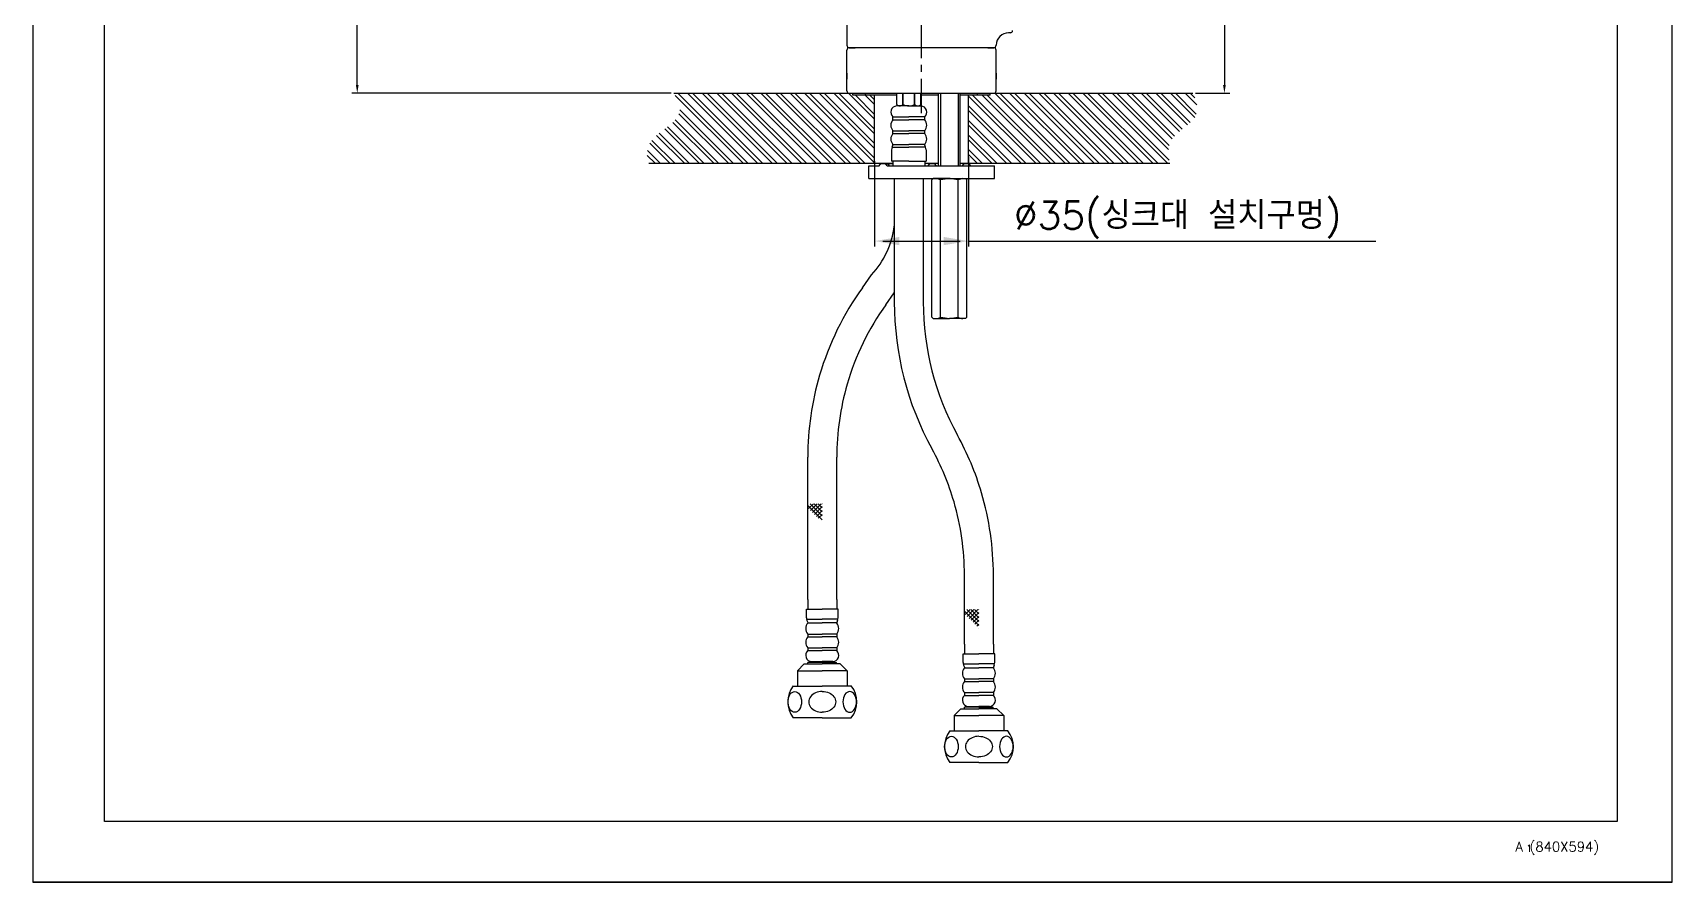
# Model space of a CAD drawing. Extents: x 1434 to 2028, y 0 to 840.
# Drawn here: x 1434 to 2028, y 0 to 308 of the extents above; entities that cross this region are included whole.
import ezdxf

# ---------------------------------------------------------------- set-up
doc = ezdxf.new("R2010")
doc.units = 0
doc.header["$LTSCALE"] = 10
doc.header["$MEASUREMENT"] = 0
doc.linetypes.add('CENTER', pattern=[2, 1.25, -0.25, 0.25, -0.25])
doc.layers.get('0').update_dxf_attribs({"color": 2, "linetype": 'CONTINUOUS'})
for name, color, linetype in [('CL', 1, 'CENTER'), ('D', 2, 'CONTINUOUS'), ('DWG', 7, 'CONTINUOUS'), ('TXT', 5, 'CONTINUOUS')]:
    doc.layers.add(name, color=color, linetype=linetype)
doc.styles.add('GHS', font='romans', dxfattribs={"bigfont": 'ghs'})

# ---------------------------------------------------------------- blocks, each defined once
blk = doc.blocks.new('BORDER')
for p, q in [((1, 1), (0, 1)), ((0, 1), (0, 0)), ((1, 0), (1, 1)), ((0, 0), (1, 0))]:
    blk.add_line(p, q)

msp = doc.modelspace()

# ---------------------------------------------------------------- linework, layer by layer
for p, q in [((1865.75, 615.74), (1865.75, 288.9)), ((1551.56, 288.9), (1551.56, 378.3)), ((1728.95, 293.15), (1728.95, 291.02)), ((1783.05, 293.15), (1783.05, 291.02)), ((1636.55, 285.9), (1549.56, 285.9)), ((1665.3, 285.9), (1600.81, 285.9)), ((1667.7, 285.9), (1693.1, 260.5)), ((1671.23, 285.9), (1696.63, 260.5)), ((1673, 285.9), (1698.4, 260.5)), ((1676.54, 285.9), (1701.94, 260.5)), ((1678.3, 285.9), (1703.7, 260.5)), ((1681.84, 285.9), (1707.24, 260.5)), ((1683.61, 285.9), (1709.01, 260.5)), ((1687.14, 285.9), (1712.54, 260.5)), ((1688.91, 285.9), (1714.31, 260.5)), ((1692.45, 285.9), (1717.85, 260.5)), ((1694.21, 285.9), (1719.61, 260.5)), ((1697.75, 285.9), (1723.15, 260.5)), ((1699.52, 285.9), (1724.92, 260.5)), ((1703.05, 285.9), (1728.45, 260.5)), ((1704.82, 285.9), (1730.22, 260.5)), ((1708.36, 285.9), (1733.76, 260.5)), ((1710.12, 285.9), (1735.52, 260.5)), ((1713.66, 285.9), (1739.06, 260.5)), ((1715.43, 285.9), (1739, 262.32)), ((1718.96, 285.9), (1739, 265.86)), ((1720.73, 285.9), (1739, 267.63)), ((1724.27, 285.9), (1739, 271.16)), ((1726.03, 285.9), (1739, 272.93)), ((1729.57, 285.9), (1739, 276.47)), ((1732.04, 285.2), (1739, 278.23)), ((1735.57, 285.2), (1739, 281.77)), ((1737.34, 285.2), (1739, 283.54)), ((1762.9, 285.9), (1762.9, 259.62)), ((1769.3, 285.9), (1769.3, 259.62)), ((1774.46, 285.2), (1799.16, 260.5)), ((1778, 285.2), (1802.7, 260.5)), ((1779.77, 285.2), (1804.47, 260.5)), ((1782.6, 285.9), (1808, 260.5)), ((1784.37, 285.9), (1809.77, 260.5)), ((1787.91, 285.9), (1813.31, 260.5)), ((1789.67, 285.9), (1815.07, 260.5)), ((1793.21, 285.9), (1818.61, 260.5)), ((1794.98, 285.9), (1820.38, 260.5)), ((1798.51, 285.9), (1823.91, 260.5)), ((1800.28, 285.9), (1825.68, 260.5)), ((1803.82, 285.9), (1829.22, 260.5)), ((1805.58, 285.9), (1830.98, 260.5)), ((1809.12, 285.9), (1834.52, 260.5)), ((1810.89, 285.9), (1836.29, 260.5)), ((1814.42, 285.9), (1839.82, 260.5)), ((1816.19, 285.9), (1841.59, 260.5)), ((1819.73, 285.9), (1845.13, 260.5)), ((1821.49, 285.9), (1845.71, 261.68)), ((1825.03, 285.9), (1845.45, 265.48)), ((1826.8, 285.9), (1845.71, 266.99)), ((1830.33, 285.9), (1846.83, 269.4)), ((1832.1, 285.9), (1847.63, 270.37)), ((1835.64, 285.9), (1849.46, 272.07)), ((1837.4, 285.9), (1850.44, 272.86)), ((1840.94, 285.9), (1852.4, 274.44)), ((1842.71, 285.9), (1853.34, 275.27)), ((1846.24, 285.9), (1854.98, 277.16)), ((1848.01, 285.9), (1855.56, 278.35)), ((1851.55, 285.9), (1855.71, 281.73)), ((1853.31, 285.9), (1854.98, 284.23)), ((1855.26, 285.9), (1867.75, 285.9)), ((1666.79, 285.04), (1691.33, 260.5)), ((1668.4, 279.89), (1687.79, 260.5)), ((1773, 284.89), (1797.4, 260.5)), ((1773, 281.36), (1793.86, 260.5)), ((1773, 279.59), (1792.09, 260.5)), ((1663.97, 273.71), (1677.19, 260.5)), ((1665.89, 275.33), (1680.72, 260.5)), ((1666.77, 276.23), (1682.49, 260.5)), ((1668.13, 278.4), (1686.03, 260.5)), ((1773, 276.05), (1788.56, 260.5)), ((1773, 274.29), (1786.79, 260.5)), ((1657.56, 267.75), (1664.81, 260.5)), ((1658.28, 268.81), (1666.58, 260.5)), ((1660.02, 270.59), (1670.12, 260.5)), ((1660.98, 271.4), (1671.88, 260.5)), ((1662.98, 272.95), (1675.42, 260.5)), ((1773, 270.75), (1783.25, 260.5)), ((1773, 268.98), (1781.49, 260.5)), ((1656.65, 263.36), (1659.51, 260.5)), ((1656.69, 265.09), (1661.28, 260.5)), ((1773, 265.45), (1777.95, 260.5)), ((1773, 263.68), (1776.18, 260.5)), ((1773, 262.68), (1773, 230.32)), ((1739, 261.32), (1739, 230.32)), ((1742, 232.32), (1770, 232.32)), ((1773, 232.32), (1920.6, 232.32)), ((2028, 0), (1434, 0)), ((1434, 0), (2028, 0)), ((1434, 0), (2028, 0)), ((2028, 0), (1434, 0)), ((1434, 0), (2028, 0)), ((1434, 0), (2028, 0))]:
    msp.add_line(p, q)
at = {"color": 2}
for p, q in [((1715.08, 135.4), (1716.84, 137.15)), ((1715.67, 137.15), (1720.04, 132.78)), ((1715.79, 134.69), (1718.25, 137.15)), ((1716.5, 133.99), (1719.66, 137.15)), ((1717.09, 137.15), (1720.04, 134.2)), ((1718.5, 137.15), (1720.04, 135.61)), ((1719.92, 137.15), (1720.04, 137.02)), ((1714.97, 136.44), (1720.04, 131.37)), ((1717.21, 133.28), (1720.04, 136.12)), ((1717.91, 132.57), (1720.04, 134.7)), ((1718.62, 131.86), (1720.04, 133.29)), ((1771.72, 98.08), (1776.8, 93)), ((1771.84, 97.04), (1773.59, 98.79)), ((1772.43, 98.79), (1776.8, 94.42)), ((1772.55, 96.33), (1775, 98.79)), ((1773.25, 95.62), (1776.42, 98.79)), ((1773.84, 98.79), (1776.8, 95.83)), ((1773.96, 94.92), (1776.8, 97.75)), ((1774.67, 94.21), (1776.8, 96.34)), ((1775.26, 98.79), (1776.8, 97.25)), ((1776.67, 98.79), (1776.8, 98.66)), ((1775.37, 93.5), (1776.8, 94.92)), ((1776.08, 92.79), (1776.8, 93.51)), ((1776.79, 92.09), (1776.8, 92.1))]:
    msp.add_line(p, q, dxfattribs=at)
for points in [[(1551.06, 288.9), (1552.06, 288.9), (1551.56, 285.9)], [(1865.25, 288.9), (1866.25, 288.9), (1865.75, 285.9)], [(1748, 233.82), (1748, 230.82), (1739, 232.32)], [(1764, 233.82), (1764, 230.82), (1773, 232.32)]]:
    msp.add_solid(points)
at = {"layer": 'CL'}
msp.add_line((1756, 278.66), (1756, 519.66), dxfattribs=at)
at = {"layer": 'D', "color": 7}
for p, q in [((1745.65, 276.3), (1745.65, 277.3)), ((1757.15, 276.3), (1757.15, 277.3)), ((1745.65, 271.3), (1745.65, 272.3)), ((1745.65, 267.09), (1745.65, 267.3)), ((1757.15, 271.3), (1757.15, 272.3)), ((1757.15, 267.09), (1757.15, 267.3)), ((1745.35, 266.36), (1745.65, 267.09)), ((1757.46, 266.36), (1757.15, 267.09)), ((1714.51, 94.87), (1714.81, 94.14)), ((1714.81, 94.14), (1714.81, 93.93)), ((1714.81, 89.93), (1714.81, 88.93)), ((1725.58, 94.87), (1725.28, 94.14)), ((1725.28, 94.14), (1725.28, 93.93)), ((1725.28, 89.93), (1725.28, 88.93)), ((1771.26, 78.64), (1771.57, 77.91)), ((1771.57, 77.91), (1771.57, 77.71)), ((1782.33, 78.64), (1782.03, 77.91)), ((1782.03, 77.91), (1782.03, 77.71)), ((1771.57, 73.71), (1771.57, 72.71)), ((1782.03, 73.71), (1782.03, 72.71))]:
    msp.add_line(p, q, dxfattribs=at)
for centre, radius, start, end in [((1716.81, 95.84), 2.5, 180, 202.77012), ((1723.28, 95.84), 2.5, 337.22988, 0), ((1717.1, 91.93), 3.04, 138.88791, 221.11209), ((1722.98, 91.93), 3.04, 318.88791, 41.11209), ((1773.86, 75.71), 3.04, 138.88791, 221.11209), ((1773.57, 79.61), 2.5, 180, 202.77012), ((1779.74, 75.71), 3.04, 318.88791, 41.11209), ((1780.03, 79.61), 2.5, 337.22988, 0)]:
    msp.add_arc(centre, radius, start, end, dxfattribs=at)
at = {"layer": 'DWG'}
for p, q in [((1788.2, 307.8), (1787.56, 307.8)), ((1728.95, 286.8), (1728.95, 301.5)), ((1732, 302.4), (1729.84, 302.4)), ((1729.85, 302.4), (1732, 302.4)), ((1780, 302.4), (1732, 302.4)), ((1780, 302.4), (1782.15, 302.4)), ((1782.16, 302.4), (1780, 302.4)), ((1783.05, 286.8), (1783.05, 301.5)), ((1666.3, 285.9), (1731.1, 285.9)), ((1729.85, 285.9), (1731, 285.9)), ((1731.1, 285.9), (1780.9, 285.9)), ((1731.1, 285.2), (1731.1, 285.9)), ((1747.03, 285.2), (1731.1, 285.2)), ((1735.7, 285.2), (1735.7, 285.9)), ((1739, 260.5), (1739, 285.2)), ((1749.18, 281.8), (1749.18, 285.9)), ((1749.37, 281.8), (1749.37, 285.9)), ((1753.43, 281.8), (1753.43, 285.9)), ((1753.62, 281.8), (1753.62, 285.9)), ((1762.15, 285.2), (1755.78, 285.2)), ((1762.15, 259.62), (1762.15, 285.9)), ((1770.05, 259.62), (1770.05, 285.9)), ((1780.9, 285.2), (1770.05, 285.2)), ((1773, 260.5), (1773, 285.2)), ((1776.3, 285.2), (1776.3, 285.9)), ((1780.9, 285.9), (1854.26, 285.9)), ((1780.9, 285.2), (1780.9, 285.9)), ((1781, 285.9), (1782.15, 285.9)), ((1751.4, 281.3), (1746.96, 281.3)), ((1749.18, 281.8), (1749.37, 281.8)), ((1751.4, 281.3), (1755.84, 281.3)), ((1753.62, 281.8), (1753.43, 281.8)), ((1745.65, 277.3), (1751.4, 277.3)), ((1745.65, 276.3), (1751.4, 276.3)), ((1757.15, 277.3), (1751.4, 277.3)), ((1757.15, 276.3), (1751.4, 276.3)), ((1745.65, 272.3), (1751.4, 272.3)), ((1745.65, 271.3), (1751.4, 271.3)), ((1745.65, 267.3), (1751.4, 267.3)), ((1757.15, 272.3), (1751.4, 272.3)), ((1757.15, 271.3), (1751.4, 271.3)), ((1757.15, 267.3), (1751.4, 267.3)), ((1745.15, 265.4), (1745.15, 261.3)), ((1745.35, 266.36), (1751.4, 266.36)), ((1757.46, 266.36), (1751.4, 266.36)), ((1757.65, 265.4), (1757.65, 261.3)), ((1657.21, 260.5), (1745.65, 260.5)), ((1736.91, 255.02), (1736.91, 259.62)), ((1736.91, 259.62), (1740.61, 259.62)), ((1740.61, 259.62), (1741.28, 260.42)), ((1741.28, 260.42), (1743.05, 260.42)), ((1741.99, 260.42), (1743.76, 260.42)), ((1743.61, 259.62), (1742.94, 260.42)), ((1743.61, 259.62), (1744.43, 259.62)), ((1743.61, 259.62), (1757.15, 259.62)), ((1744.43, 259.62), (1743.76, 260.42)), ((1743.82, 259.62), (1745.65, 259.62)), ((1744.07, 260.05), (1744.38, 260.42)), ((1744.38, 260.42), (1745.65, 260.42)), ((1751.4, 261.3), (1745.15, 261.3)), ((1751.4, 261.3), (1757.65, 261.3)), ((1757.15, 260.5), (1762.15, 260.5)), ((1757.15, 259.62), (1773.82, 259.62)), ((1757.15, 259.62), (1762.15, 259.62)), ((1758.4, 259.62), (1759.07, 260.42)), ((1758.4, 259.62), (1761.4, 259.62)), ((1759.07, 260.42), (1760.73, 260.42)), ((1761.4, 259.62), (1760.73, 260.42)), ((1770.05, 260.5), (1845.98, 260.5)), ((1770.05, 259.62), (1782.51, 259.62)), ((1770.82, 259.62), (1771.49, 260.42)), ((1771.49, 260.42), (1773.15, 260.42)), ((1773.82, 259.62), (1773.15, 260.42)), ((1782.51, 255.02), (1782.51, 259.62)), ((1736.91, 255.02), (1757.15, 255.02)), ((1746.15, 255.02), (1746.15, 210.21)), ((1756.65, 255.02), (1756.65, 210.21)), ((1757.15, 255.02), (1782.51, 255.02)), ((1757.15, 255.02), (1762.15, 255.02)), ((1759.76, 254.52), (1760.26, 255.02)), ((1759.76, 246.46), (1759.76, 254.52)), ((1766.11, 255.02), (1760.26, 255.02)), ((1762.93, 247.15), (1762.93, 254.52)), ((1766.11, 255.02), (1771.96, 255.02)), ((1769.28, 247.15), (1769.28, 254.52)), ((1772.46, 254.52), (1771.96, 255.02)), ((1772.46, 246.46), (1772.46, 254.52)), ((1759.76, 204.72), (1759.76, 246.46)), ((1762.93, 204.72), (1762.93, 247.15)), ((1769.28, 204.72), (1769.28, 247.15)), ((1772.46, 204.72), (1772.46, 246.46)), ((1734.58, 215.41), (1737.92, 220.07)), ((1743.1, 209.28), (1746.15, 213.53)), ((1760.26, 204.22), (1759.76, 204.72)), ((1760.26, 204.22), (1761.76, 204.22)), ((1761.76, 204.22), (1766.11, 204.22)), ((1770.46, 204.22), (1766.11, 204.22)), ((1771.96, 204.22), (1770.46, 204.22)), ((1771.96, 204.22), (1772.46, 204.72)), ((1714.79, 121.58), (1714.79, 153.98)), ((1725.29, 121.58), (1725.29, 153.98)), ((1714.79, 102.49), (1714.79, 127.55)), ((1725.29, 102.49), (1725.29, 127.55)), ((1771.55, 86.26), (1771.55, 111.32)), ((1782.05, 86.26), (1782.05, 111.32)), ((1714.79, 102.49), (1714.79, 98.93)), ((1725.29, 102.49), (1725.29, 98.93)), ((1714.31, 95.84), (1714.31, 98.93)), ((1714.31, 98.93), (1720.04, 98.93)), ((1714.36, 95.34), (1720.04, 95.34)), ((1725.78, 98.93), (1720.04, 98.93)), ((1725.73, 95.34), (1720.04, 95.34)), ((1725.78, 95.84), (1725.78, 98.93)), ((1714.81, 93.93), (1720.04, 93.93)), ((1714.81, 89.93), (1720.04, 89.93)), ((1725.28, 93.93), (1720.04, 93.93)), ((1725.28, 89.93), (1720.04, 89.93)), ((1714.81, 88.93), (1720.04, 88.93)), ((1714.81, 84.93), (1714.81, 83.93)), ((1714.81, 84.93), (1720.04, 84.93)), ((1714.81, 83.93), (1720.04, 83.93)), ((1725.28, 88.93), (1720.04, 88.93)), ((1725.28, 84.93), (1720.04, 84.93)), ((1725.28, 83.93), (1720.04, 83.93)), ((1725.28, 84.93), (1725.28, 83.93)), ((1771.55, 86.26), (1771.55, 82.7)), ((1782.05, 86.26), (1782.05, 82.7)), ((1713.54, 79.1), (1711.04, 76.6)), ((1713.54, 79.1), (1720.04, 79.1)), ((1714.84, 79.1), (1714.84, 79.6)), ((1720.04, 79.6), (1714.84, 79.6)), ((1716.21, 79.93), (1716.79, 79.93)), ((1716.79, 79.93), (1716.79, 79.6)), ((1716.79, 79.93), (1720.04, 79.93)), ((1723.29, 79.93), (1720.04, 79.93)), ((1720.04, 79.6), (1725.24, 79.6)), ((1726.54, 79.1), (1720.04, 79.1)), ((1723.88, 79.93), (1723.29, 79.93)), ((1723.29, 79.93), (1723.29, 79.6)), ((1725.24, 79.1), (1725.24, 79.6)), ((1726.54, 79.1), (1729.04, 76.6)), ((1771.07, 79.61), (1771.07, 82.7)), ((1771.07, 82.7), (1776.8, 82.7)), ((1771.11, 79.12), (1776.8, 79.12)), ((1771.57, 77.71), (1776.8, 77.71)), ((1782.53, 82.7), (1776.8, 82.7)), ((1782.48, 79.12), (1776.8, 79.12)), ((1782.03, 77.71), (1776.8, 77.71)), ((1782.53, 79.61), (1782.53, 82.7)), ((1711.04, 76.6), (1711.04, 71.1)), ((1711.04, 76.6), (1720.04, 76.6)), ((1729.04, 76.6), (1720.04, 76.6)), ((1729.04, 76.6), (1729.04, 71.1)), ((1771.57, 73.71), (1776.8, 73.71)), ((1771.57, 72.71), (1776.8, 72.71)), ((1782.03, 73.71), (1776.8, 73.71)), ((1782.03, 72.71), (1776.8, 72.71)), ((1709.54, 71.1), (1720.04, 71.1)), ((1714.44, 71.1), (1720.04, 71.1)), ((1725.64, 71.1), (1720.04, 71.1)), ((1730.54, 71.1), (1720.04, 71.1)), ((1771.57, 68.71), (1771.57, 67.71)), ((1771.57, 68.71), (1776.8, 68.71)), ((1771.57, 67.71), (1776.8, 67.71)), ((1782.03, 68.71), (1776.8, 68.71)), ((1782.03, 67.71), (1776.8, 67.71)), ((1782.03, 68.71), (1782.03, 67.71)), ((1720.04, 59.6), (1709.54, 59.6)), ((1720.04, 59.6), (1730.54, 59.6)), ((1770.3, 62.88), (1767.8, 60.38)), ((1767.8, 60.38), (1767.8, 54.88)), ((1767.8, 60.38), (1776.8, 60.38)), ((1770.3, 62.88), (1776.8, 62.88)), ((1771.6, 62.88), (1771.6, 63.38)), ((1776.8, 63.38), (1771.6, 63.38)), ((1772.96, 63.7), (1773.55, 63.7)), ((1773.55, 63.7), (1773.55, 63.38)), ((1773.55, 63.7), (1776.8, 63.7)), ((1780.05, 63.7), (1776.8, 63.7)), ((1776.8, 63.38), (1782, 63.38)), ((1783.3, 62.88), (1776.8, 62.88)), ((1785.8, 60.38), (1776.8, 60.38)), ((1780.63, 63.7), (1780.05, 63.7)), ((1780.05, 63.7), (1780.05, 63.38)), ((1782, 62.88), (1782, 63.38)), ((1783.3, 62.88), (1785.8, 60.38)), ((1785.8, 60.38), (1785.8, 54.88)), ((1766.3, 54.88), (1776.8, 54.88)), ((1771.2, 54.88), (1776.8, 54.88)), ((1782.4, 54.88), (1776.8, 54.88)), ((1787.3, 54.88), (1776.8, 54.88)), ((1776.8, 43.38), (1766.3, 43.38)), ((1776.8, 43.38), (1787.3, 43.38))]:
    msp.add_line(p, q, dxfattribs=at)
at = {"layer": 'DWG', "linetype": 'Continuous'}
for p, q in [((1747.03, 281.8), (1747.03, 285.9)), ((1755.78, 281.8), (1755.78, 285.9)), ((1751.4, 281.3), (1748.11, 281.3)), ((1751.4, 281.3), (1754.7, 281.3)), ((1716.79, 79.93), (1716.79, 79.6)), ((1723.29, 79.93), (1723.29, 79.6)), ((1773.55, 63.7), (1773.55, 63.38)), ((1780.05, 63.7), (1780.05, 63.38))]:
    msp.add_line(p, q, dxfattribs=at)
at = {"layer": 'DWG', "color": 7, "linetype": 'Continuous'}
for p, q in [((1745.65, 261.3), (1745.65, 259.62)), ((1757.15, 261.3), (1757.15, 259.62))]:
    msp.add_line(p, q, dxfattribs=at)
at = {"layer": 'DWG'}
for centre, radius, start, end in [((2003.92, 306.38), 275, 166.91277, 180.64297), ((1729.84, 303.3), 0.9, 180.64297, 270), ((1782.16, 303.3), 0.9, 270, 359.35703), ((1787.56, 303.3), 4.5, 90, 179.36946), ((1508.08, 306.38), 275, 359.35703, 359.36946), ((1788.2, 308.6), 0.8, 270, 0), ((1729.85, 301.5), 0.9, 90, 180), ((1782.15, 301.5), 0.9, 0, 90), ((1729.85, 286.8), 0.9, 180, 270), ((1782.15, 286.8), 0.9, 270, 0), ((1747.18, 279.01), 2.3, 95.52561, 228.26686), ((1751.53, 286.2), 4.9, 243.88431, 268.53747), ((1751.28, 286.2), 4.9, 271.46253, 296.11569), ((1755.62, 279.01), 2.3, 311.73314, 84.47439), ((1747.94, 274.3), 3.04, 138.88791, 221.11209), ((1754.86, 274.3), 3.04, 318.88791, 41.11209), ((1747.94, 269.3), 3.04, 138.88791, 221.11209), ((1754.86, 269.3), 3.04, 318.88791, 41.11209), ((1747.65, 265.4), 2.5, 157.22988, 180), ((1755.15, 265.4), 2.5, 0, 22.77012), ((1759.83, 247.16), 7.99, 67.09778, 79.6607), ((1797.28, 46.75), 210.59, 98.51099, 99.38557), ((1766.24, 245.55), 9.47, 89.17977, 90.82023), ((1734.94, 46.75), 210.59, 80.61443, 81.48901), ((1772.39, 247.16), 7.99, 100.3393, 112.90222), ((1714.53, 241.7), 31.86, 317.23606, 352.93986), ((1820.04, 153.98), 105.25, 144.2962, 163.57324), ((1820.04, 153.98), 94.75, 144.2962, 163.78676), ((1856.65, 210.21), 110.5, 180, 208.80381), ((1856.65, 210.21), 100, 180, 208.80381), ((1759.83, 212.08), 7.99, 280.3393, 292.90222), ((1797.28, 412.5), 210.59, 260.61443, 261.48901), ((1734.94, 412.5), 210.59, 278.51099, 279.38557), ((1772.39, 212.08), 7.99, 247.09778, 259.6607), ((1820.04, 153.98), 105.25, 163.57324, 180), ((1820.04, 153.98), 94.75, 163.78676, 180), ((1676.8, 111.32), 105.25, 16.42676, 28.80381), ((1676.8, 111.32), 94.75, 16.21324, 28.80381), ((1676.8, 111.32), 94.75, 0, 16.21324), ((1676.8, 111.32), 105.25, 0, 16.42676), ((1716.34, 82.22), 2.29, 131.6945, 266.75771), ((1717.1, 86.93), 3.04, 138.88791, 221.11209), ((1723.75, 82.22), 2.29, 273.24229, 48.3055), ((1722.98, 86.93), 3.04, 318.88791, 41.11209), ((1773.86, 70.71), 3.04, 138.88791, 221.11209), ((1779.74, 70.71), 3.04, 318.88791, 41.11209), ((1716.81, 65.35), 9.27, 141.64198, 218.35802), ((1723.28, 65.35), 9.27, 321.64198, 38.35802), ((1773.09, 65.99), 2.29, 131.6945, 266.75771), ((1780.5, 65.99), 2.29, 273.24229, 48.3055), ((1773.56, 49.13), 9.27, 141.64198, 218.35802), ((1780.03, 49.13), 9.27, 321.64198, 38.35802)]:
    msp.add_arc(centre, radius, start, end, dxfattribs=at)
at = {"layer": 'DWG', "linetype": 'Continuous'}
for centre in [(1748.11, 282.71), (1754.7, 282.71)]:
    msp.add_arc(centre, 1.41, 220.25656, 319.74344, dxfattribs=at)
at = {"layer": 'DWG'}
for centre in [(1710.08, 65.35), (1766.84, 49.13)]:
    msp.add_ellipse(centre, major_axis=(0, 3.75), ratio=0.653197, dxfattribs=at)
for centre in [(1720.04, 65.35), (1776.8, 49.13)]:
    msp.add_ellipse(centre, major_axis=(-4.9, 0), ratio=0.765466, start_param=4.712389, end_param=7.853982, dxfattribs=at)
at = {"layer": 'DWG', "extrusion": (0, 0, -1)}
for centre in [(1720.04, 65.35), (1776.8, 49.13)]:
    msp.add_ellipse(centre, major_axis=(4.9, 0), ratio=0.765466, start_param=4.712389, end_param=7.853982, dxfattribs=at)
for centre in [(1730, 65.35), (1786.76, 49.13)]:
    msp.add_ellipse(centre, major_axis=(0, 3.75), ratio=0.653197, dxfattribs=at)
at = {"layer": 'TXT'}
for p, q in [((1460, 22), (1460, 778)), ((2008, 778), (2008, 22)), ((2008, 22), (1460, 22))]:
    msp.add_line(p, q, dxfattribs=at)

# ---------------------------------------------------------------- block references
at = {"xscale": 840, "yscale": 594, "zscale": 840, "rotation": 270}
msp.add_blockref('BORDER', (1434, 840), dxfattribs=at)

# ---------------------------------------------------------------- texts
at = {"insert": (1848.82, 239.99), "char_height": 10, "attachment_point": 5, "style": 'GHS'}
msp.add_mtext('%%c35(싱크대 설치구멍)', dxfattribs=at)
at = {"layer": 'DWG', "style": 'GHS'}
for s, height, p in [('A (840X594)', 3.5, (1971.22, 11.13)), ('1', 2.5, (1975.11, 10.99))]:
    msp.add_text(s, height=height, dxfattribs=at).set_placement(p)

doc.saveas('drawing.dxf')
